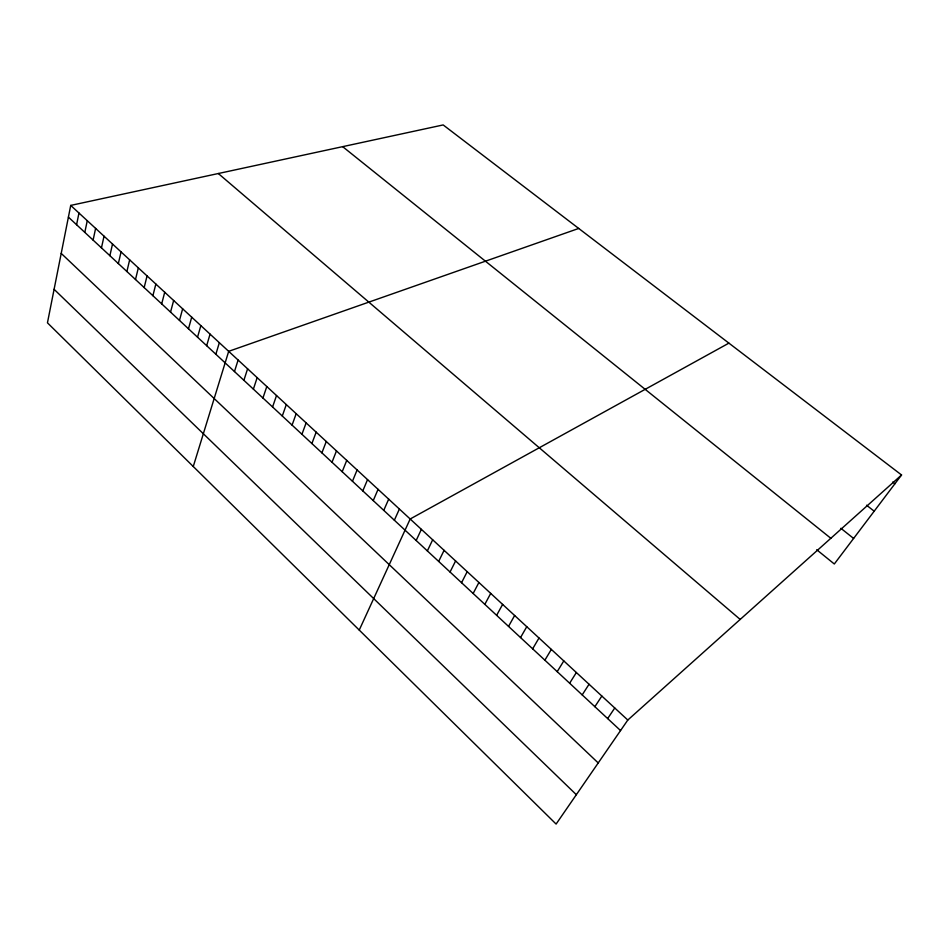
<?xml version="1.0" encoding="UTF-8"?>
<svg xmlns="http://www.w3.org/2000/svg" width="949" height="949" viewBox="0 0 949 949"><rect width="100%" height="100%" fill="white"/><g stroke="black" fill="none" stroke-linecap="round" stroke-linejoin="round"><path stroke-width="1.42" d="M70.724 205.411L47.45 322.826L556.102 824.064L627.799 720.042L901.55 474.974L443.171 124.936L70.724 205.411L627.799 720.042M76.584 224.723L78.969 213.015M84.817 232.386L87.261 220.678M93.109 240.097L95.612 228.401M101.46 247.867L104.034 236.182M109.882 255.684L112.516 244.012M118.352 263.573L121.057 251.9M126.893 271.509L129.657 259.848M135.493 279.516L138.329 267.855M144.165 287.571L147.059 275.922M152.896 295.685L155.861 284.048M161.686 303.87L164.723 292.245M170.547 312.102L173.655 300.489M179.48 320.406L182.647 308.805M188.471 328.769L191.722 317.18M197.534 337.203L200.856 325.626M206.657 345.685L210.061 334.131M215.862 354.25L219.338 342.696M193.264 466.517L228.685 351.332L578.724 228.448M234.474 371.557L238.104 360.039M243.893 380.312L247.594 368.805M253.383 389.137L257.167 377.643M262.944 398.022L266.799 386.551M272.577 406.979L276.527 395.531M282.292 416.018L286.313 404.571M292.078 425.116L296.183 413.693M301.936 434.286L306.136 422.886M311.889 443.539L316.171 432.151M321.901 452.851L326.278 441.499M332.008 462.246L336.468 450.905M342.186 471.724L346.741 460.395M352.459 481.262L357.097 469.969M362.803 490.894L367.548 479.613M373.242 500.586L378.07 489.34M383.752 510.372L388.687 499.138M394.357 520.23L399.387 509.032M359.244 630.077L410.17 518.996L728.903 343.135M416.16 540.503L421.38 529.352M427.358 550.918L432.685 539.803M438.652 561.428L444.096 550.337M450.051 572.022L455.591 560.966M461.546 582.71L467.205 571.678M473.136 593.493L478.901 582.496M484.832 604.359L490.716 593.398M496.624 615.332L502.626 604.406M508.534 626.399L514.643 615.51M520.538 637.562L526.766 626.708M532.65 648.831L538.996 638.013M544.868 660.196L551.345 649.413M557.205 671.655L563.801 660.919M569.637 683.233L576.363 672.533M582.2 694.905L589.044 684.253M594.857 706.685L601.844 696.068M607.645 718.571L614.762 708.001M901.55 474.974L834.313 563.991L816.709 549.732M892.653 482.08L894.883 483.788M866.567 505.224L874.195 511.191M840.873 528.296L853.614 538.439M342.66 146.644L830.826 538.285M218.317 173.513L740.184 619.436M68.399 217.119L620.551 730.564M61.211 253.395L598.226 762.949M54.093 289.303L576.34 794.704"/></g></svg>
